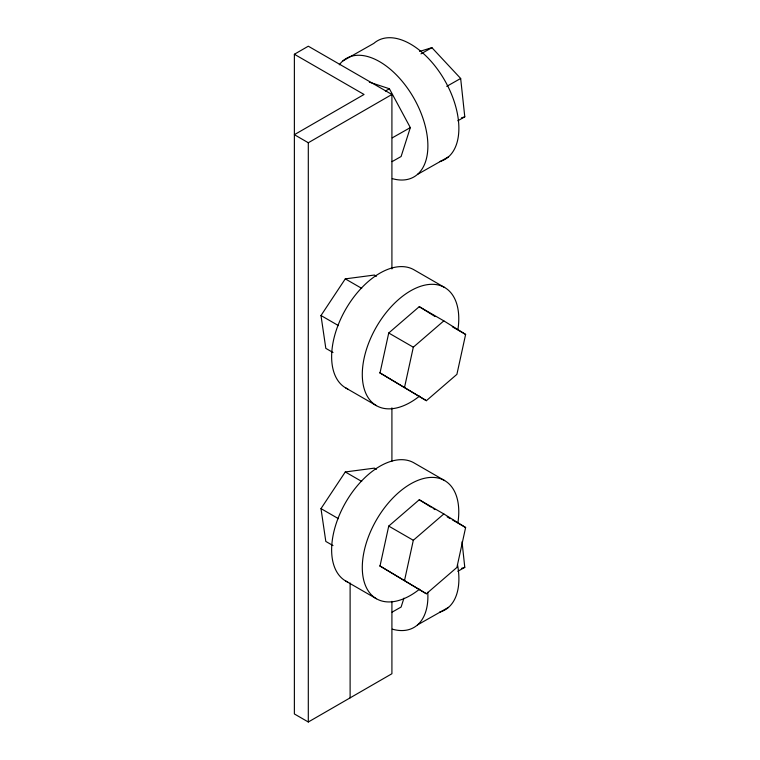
<?xml version="1.0" encoding="UTF-8"?>
<svg xmlns="http://www.w3.org/2000/svg" width="760" height="760" viewBox="0 0 760 760"><rect width="100%" height="100%" fill="white"/><g stroke="black" fill="none" stroke-linecap="round" stroke-linejoin="round"><path stroke-width="1.14" d="M380.009 372.913L388.731 333.003L419.254 306.669L443.83 320.863L465.623 334.438L456.902 374.347L426.388 400.681L380.009 372.913L426.388 400.681M404.595 387.106L413.316 347.197L443.83 320.863M380.009 566L388.731 526.091L419.254 499.757L443.83 513.95L465.623 527.516L456.902 567.435L426.388 593.769L380.009 566L426.388 593.769M404.595 580.193L413.316 540.284L443.83 513.95M369.331 82.127L389.415 88.768L410.324 127.614L401.109 156.512L392.084 161.623M403.94 598.149L401.109 607.04L392.084 612.151M333.003 352.498L325.812 348.356L320.995 315.523L345.287 278.873L374.404 275.044L376.456 276.231M333.003 545.585L325.812 541.433L320.995 508.611L345.287 471.96L374.404 468.131L376.456 469.309M391.913 601.322L391.913 673.731L308.303 722L294.376 713.953L294.376 54.255L308.303 46.208L391.913 94.477L391.913 268.964M294.376 54.255L364.049 94.477L294.376 134.7L308.303 142.747L391.913 94.477M342.845 60.943L373.834 43.386A68.219 38.903 60.5 0 1 445.493 81.757A68.219 38.903 60.5 0 1 439.584 161.605M420.974 53.855L431.908 47.661L460.664 78.47L464.787 116.84L457.824 120.783M385.405 91.038L389.415 88.768M446.747 86.355L460.664 78.47M392.264 137.845L410.324 127.614M417.544 174.373L448.533 156.816M457.824 571.311L464.787 567.369L462.033 541.794M417.544 624.9L448.533 607.344M419.596 51.433L431.908 47.661M461.424 117.866L464.787 116.84M461.424 568.404L464.787 567.369M444.638 287.498L413.991 269.8A68.219 39.387 -60 0 0 344.793 310.906A68.219 39.387 -60 0 0 347.795 389.006M452.314 326.752L465.623 334.438M345.287 278.873L361.712 288.353M388.731 333.003L413.316 347.197M320.995 315.523L338.438 325.603M345.762 387.961L376.418 405.659M444.638 480.577L413.991 462.878A68.219 39.387 -60 0 0 344.793 503.984A68.219 39.387 -60 0 0 347.795 582.093M447.193 516.876L450.262 518.653M452.314 519.831L465.623 527.516M345.287 471.96L361.712 481.441M388.731 526.091L413.316 540.284M320.995 508.611L338.438 518.681M345.762 581.048L376.418 598.747M419.254 306.669L435.1 316.54M419.254 499.757L431.138 507.157M433.124 508.392L435.1 509.627M391.913 407.844L391.913 461.263M350.113 582.958L350.113 697.861M308.303 142.747L308.303 722M339.292 64.819A68.219 38.903 60.5 0 1 418.37 106.885A68.219 38.903 60.5 0 1 392.312 178.629M419.51 396.122A68.219 39.387 -60 0 1 362.387 377.853A68.219 39.387 -60 0 1 413.544 289.247A68.219 39.387 -60 0 1 457.928 329.584M419.51 589.209A68.219 39.387 -60 0 1 362.387 570.94A68.219 39.387 -60 0 1 413.544 482.334A68.219 39.387 -60 0 1 457.928 522.671M457.482 564.556A68.219 38.903 60.5 0 1 439.584 612.142M427.776 592.249A68.219 38.903 60.5 0 1 392.312 629.156"/></g></svg>
